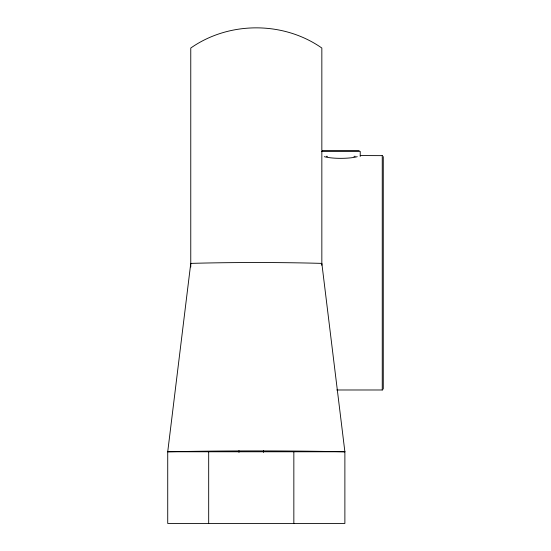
<?xml version="1.0" encoding="UTF-8"?>
<svg xmlns="http://www.w3.org/2000/svg" width="551" height="551" viewBox="0 0 551 551"><rect width="100%" height="100%" fill="white"/><g stroke="black" fill="none" stroke-linecap="round" stroke-linejoin="round"><path stroke-width="0.83" d="M322.349 150.416L359.211 150.416M321.522 151.435L360.237 151.435L360.223 156.484M336.771 389.984L382.256 389.984M360.237 155.561L382.256 155.644M383.276 156.587L383.276 389.04M382.256 155.561L382.256 390.067M321.839 265.258L321.839 48.033C283.469 21.124 229.133 21.124 190.763 48.033L190.763 266.987M293.841 451.772L293.841 523.45M263.55 450.56L263.55 452.426M238.976 450.56L238.976 452.426M208.684 451.772L208.684 523.45M357.241 156.677A19.381 3.52 0 0 1 324.319 156.677M326.35 156.298A19.381 0.813 4.4 0 1 327.542 156.339M353.928 156.339A19.381 0.813 -4.4 0 1 355.216 156.298M190.763 263.392L167.724 451.772L167.724 523.45L344.878 523.45L344.878 451.772L321.839 263.392A115.097 4.828 0 0 0 190.763 263.392M344.878 451.772L167.724 451.772A201.79 8.465 0 0 1 344.878 451.772"/></g></svg>
